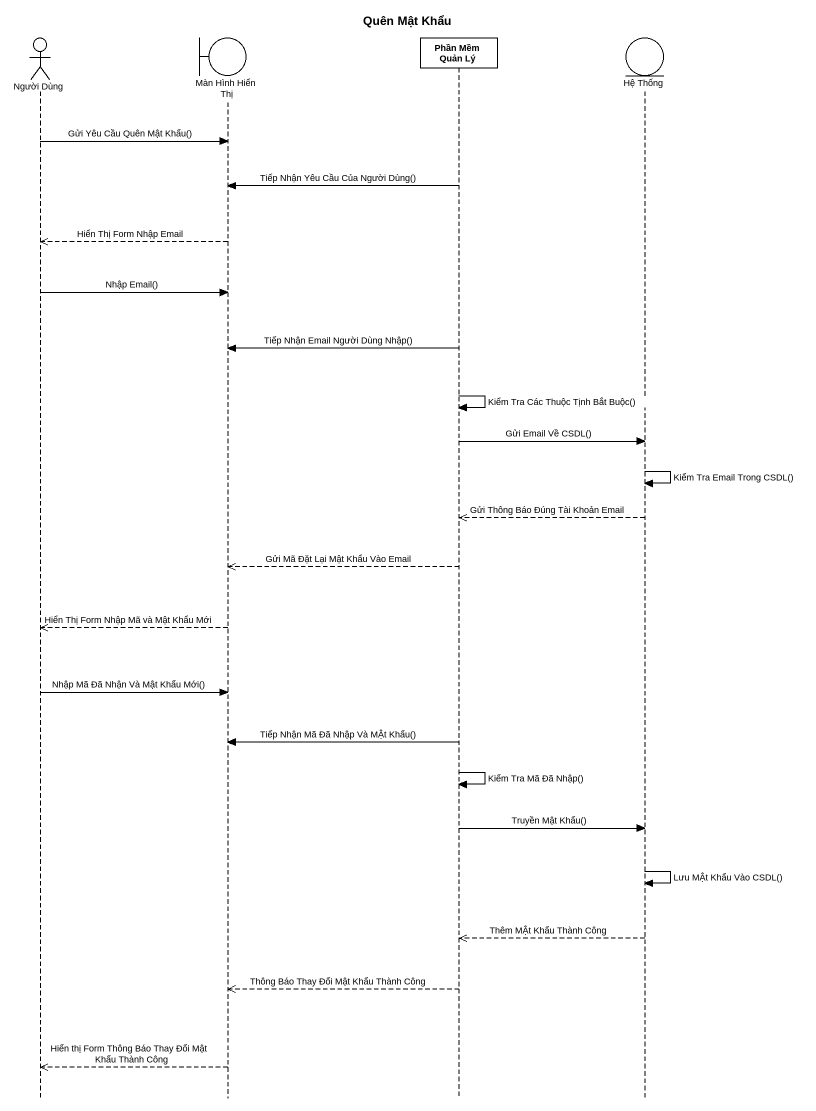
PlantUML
@startuml
title Quên Mật Khẩu
hide footbox
actor "Người Dùng" as Người_Dùng
boundary "Màn Hình Hiển Thị" as Màn_Hình_Hiển_Thị
participant "Phần Mềm Quản Lý" as Phần_Mềm_Quản_Lý
entity "Hệ Thống" as Hệ_Thống

Người_Dùng -> Màn_Hình_Hiển_Thị : Gửi Yêu Cầu Quên Mật Khẩu()
Phần_Mềm_Quản_Lý -> Màn_Hình_Hiển_Thị : Tiếp Nhận Yêu Cầu Của Người Dùng()
Màn_Hình_Hiển_Thị -->> Người_Dùng : Hiển Thị Form Nhập Email
Người_Dùng -> Màn_Hình_Hiển_Thị : Nhập Email()
Phần_Mềm_Quản_Lý -> Màn_Hình_Hiển_Thị : Tiếp Nhận Email Người Dùng Nhập()
Phần_Mềm_Quản_Lý -> Phần_Mềm_Quản_Lý : Kiểm Tra Các Thuộc Tịnh Bắt Buộc()
Phần_Mềm_Quản_Lý -> Hệ_Thống : Gửi Email Về CSDL()
Hệ_Thống -> Hệ_Thống : Kiểm Tra Email Trong CSDL()
Hệ_Thống -->> Phần_Mềm_Quản_Lý : Gửi Thông Báo Đúng Tài Khoản Email
Phần_Mềm_Quản_Lý -->> Màn_Hình_Hiển_Thị : Gửi Mã Đặt Lại Mật Khẩu Vào Email
Màn_Hình_Hiển_Thị -->> Người_Dùng : Hiển Thị Form Nhập Mã và Mật Khẩu Mới
Người_Dùng -> Màn_Hình_Hiển_Thị : Nhập Mã Đã Nhận Và Mật Khẩu Mới()
Phần_Mềm_Quản_Lý -> Màn_Hình_Hiển_Thị : Tiếp Nhận Mã Đã Nhập Và MẬt Khẩu()
Phần_Mềm_Quản_Lý -> Phần_Mềm_Quản_Lý : Kiểm Tra Mã Đã Nhập()
Phần_Mềm_Quản_Lý -> Hệ_Thống : Truyền Mật Khẩu()
Hệ_Thống -> Hệ_Thống : Lưu MẬt Khẩu Vào CSDL()
Hệ_Thống -->> Phần_Mềm_Quản_Lý : Thêm MẬt Khẩu Thành Công
Phần_Mềm_Quản_Lý -->> Màn_Hình_Hiển_Thị : Thông Báo Thay Đổi Mật Khẩu Thành Công
Màn_Hình_Hiển_Thị -->> Người_Dùng : Hiển thị Form Thông Báo Thay Đổi Mật Khẩu Thành Công
@enduml
